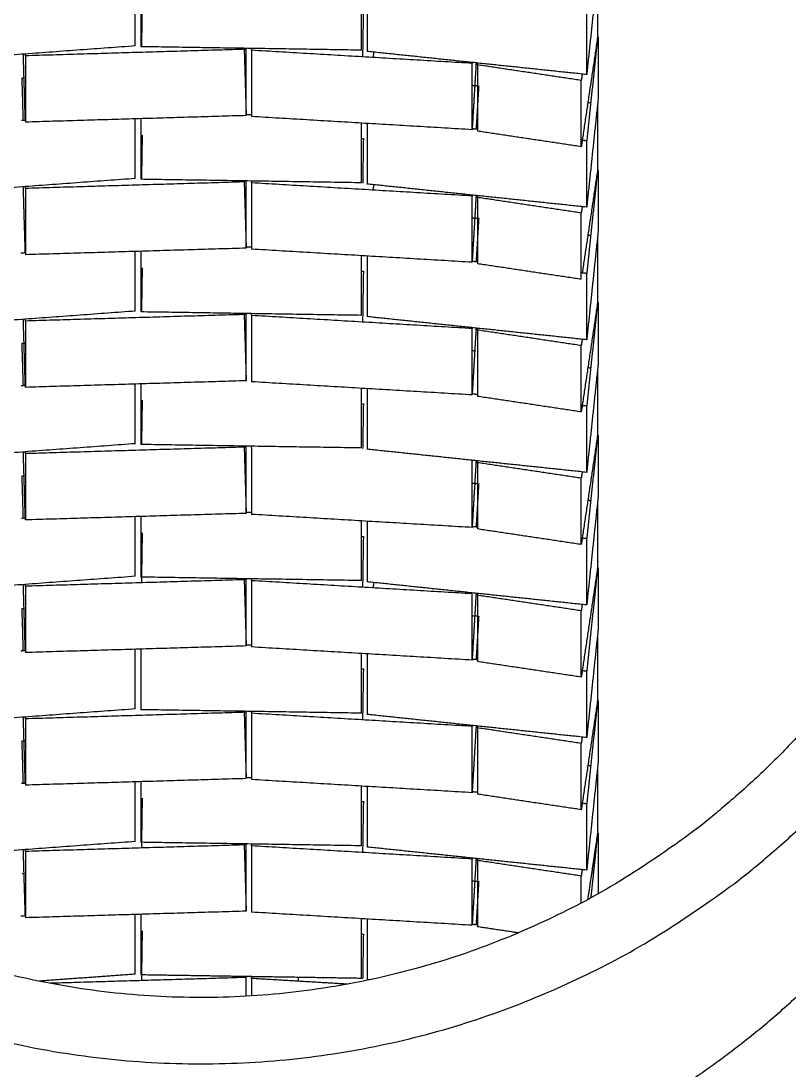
# Model space of a CAD drawing. Header units: millimetres. Extents: x 507.9 to 541, y 40.2 to 69.3.
# Drawn here: x 515.332 to 516.027, y 48.396 to 49.346 of the extents above; entities that cross this region are included whole.
import ezdxf

# ---------------------------------------------------------------- set-up
doc = ezdxf.new("R2010")
doc.units = ezdxf.units.MM
doc.layers.add('Make2D$Visible$Curves', color=7, linetype='Continuous', true_color=0x000000)

msp = doc.modelspace()

# ---------------------------------------------------------------- linework, layer by layer
at = {"layer": 'Make2D$Visible$Curves', "color": 18, "lineweight": -3, "true_color": 0x000000}
for points, weights, knots in [([(516.15775, 49.6374), (515.71776, 50.30017), (515.05499, 49.86017), (514.69947, 49.62414), (514.69947, 49.1974)], [1, 0.707106781187, 1, 0.818200206403, 0.862087884068], [0, 0, 0, 1.249604, 1.249604, 2.025237, 2.025237, 2.025237]), ([(514.75947, 49.1974), (514.75947, 49.59196), (515.08818, 49.81018), (515.70095, 50.21699), (516.10777, 49.60422)], [0.862087884068, 0.818200206403, 1, 0.707106781187, 1], [-2.025237, -2.025237, -2.025237, -1.249604, -1.249604, 0, 0, 0]), ([(514.69947, 49.19685), (514.69963, 48.95712), (514.83222, 48.7574), (515.27222, 48.09464), (515.93499, 48.53464), (516.29051, 48.77066), (516.29051, 49.1974)], [0.862148043137, 0.889030957083, 1, 0.707106781187, 1, 0.818200206403, 0.862087884068], [2.025767, 2.025767, 2.025767, 2.499207, 2.499207, 3.748811, 3.748811, 4.524444, 4.524444, 4.524444]), ([(516.23051, 49.1974), (516.23051, 48.80285), (515.9018, 48.58462), (515.28902, 48.17781), (514.88221, 48.79059), (514.75947, 48.97548), (514.75947, 49.1974)], [0.862087884068, 0.818200206403, 1, 0.707106781187, 1, 0.888906574783, 0.862087884068], [-4.524444, -4.524444, -4.524444, -3.748811, -3.748811, -2.499207, -2.499207, -2.025237, -2.025237, -2.025237]), ([(515.64051, 48.2653), (515.79991, 48.29496), (515.93499, 48.38464), (515.99846, 48.42678), (516.05279, 48.4802)], [0.885686949192, 0.922152593977, 1, 0.961841708126, 0.933625983339], [3.4166814, 3.4166814, 3.4166814, 3.7488106, 3.7488106, 3.9116096, 3.9116096, 3.9116096])]:
    msp.add_rational_spline(points, weights, degree=2, knots=knots, dxfattribs=at)
for points in [[(515.85475, 49.39657), (515.84951, 49.34684), (515.84428, 49.29712)], [(515.85413, 49.39072), (515.85413, 49.36072), (515.85413, 49.33072)], [(515.43555, 49.32303), (515.43555, 49.35002), (515.43555, 49.37701)], [(515.44052, 49.37688), (515.44052, 49.34961), (515.44052, 49.32234)], [(515.64049, 49.31918), (515.64049, 49.34618), (515.64049, 49.37317)], [(515.64538, 49.37288), (515.64538, 49.34547), (515.64538, 49.31806)], [(515.44147, 49.3228), (515.44178, 49.34256), (515.4421, 49.36233)], [(515.64207, 49.35917), (515.64171, 49.33615), (515.64134, 49.31312)], [(515.84428, 49.29712), (515.84428, 49.32712), (515.84428, 49.35712)], [(515.85413, 49.33072), (515.84673, 49.28127), (515.83933, 49.23182)], [(515.85418, 49.33116), (515.84923, 49.28414), (515.84428, 49.23712)], [(515.85429, 49.33661), (515.85452, 49.33659), (515.85475, 49.33657)], [(515.85475, 49.33115), (515.85475, 49.30386), (515.85475, 49.27657)], [(515.43555, 49.32303), (515.33582, 49.3157), (515.23609, 49.30837)], [(515.53577, 49.31999), (515.43591, 49.31703), (515.33605, 49.31406)], [(515.64049, 49.31918), (515.54051, 49.32076), (515.44052, 49.32234)], [(515.53418, 49.31995), (515.53506, 49.29039), (515.53594, 49.26083)], [(515.53594, 49.32083), (515.53595, 49.32042), (515.53596, 49.32)], [(515.53596, 49.26), (515.53596, 49.29), (515.53596, 49.32)], [(515.54089, 49.3191), (515.54095, 49.32008), (515.54101, 49.32107)], [(515.54089, 49.3191), (515.54089, 49.2891), (515.54089, 49.2591)], [(515.74054, 49.30722), (515.64071, 49.31316), (515.54089, 49.3191)], [(515.336, 49.25571), (515.33511, 49.28564), (515.33422, 49.31558)], [(515.33605, 49.31406), (515.33603, 49.3146), (515.33602, 49.31514)], [(515.33605, 49.31406), (515.33605, 49.28406), (515.33605, 49.25406)], [(515.84428, 49.29712), (515.74483, 49.30759), (515.64538, 49.31806)], [(515.65111, 49.31254), (515.65137, 49.31497), (515.65163, 49.3174)], [(515.7406, 49.30828), (515.74057, 49.30775), (515.74054, 49.30722)], [(515.74415, 49.30792), (515.74234, 49.27757), (515.74054, 49.24722)], [(515.74054, 49.24722), (515.74054, 49.27722), (515.74054, 49.30722)], [(515.74537, 49.30589), (515.7455, 49.30677), (515.74563, 49.30766)], [(515.74537, 49.30589), (515.74537, 49.27589), (515.74537, 49.24589)], [(515.83933, 49.29182), (515.79235, 49.29885), (515.74537, 49.30589)], [(515.33308, 49.29401), (515.33399, 49.29404), (515.33491, 49.29407)], [(515.33421, 49.25574), (515.33365, 49.27488), (515.33308, 49.29401)], [(515.84019, 49.29755), (515.83976, 49.29468), (515.83933, 49.29182)], [(515.83933, 49.23182), (515.83933, 49.26182), (515.83933, 49.29182)], [(515.74054, 49.2874), (515.74309, 49.28725), (515.74565, 49.28709)], [(515.74647, 49.28705), (515.7453, 49.26735), (515.74413, 49.24766)], [(515.85475, 49.27657), (515.84951, 49.22684), (515.84428, 49.17712)], [(515.84535, 49.27204), (515.84667, 49.27184), (515.848, 49.27164)], [(515.85413, 49.27072), (515.85413, 49.24072), (515.85413, 49.21072)], [(515.33605, 49.25571), (515.33426, 49.25558), (515.33247, 49.25545)], [(515.53596, 49.26), (515.436, 49.25703), (515.33605, 49.25406)], [(515.43555, 49.20303), (515.43555, 49.22974), (515.43555, 49.25645)], [(515.44052, 49.25716), (515.44052, 49.22975), (515.44052, 49.20234)], [(515.54125, 49.26075), (515.53851, 49.26079), (515.53577, 49.26084)], [(515.74054, 49.24722), (515.64071, 49.25316), (515.54089, 49.2591)], [(515.64049, 49.19918), (515.64049, 49.22618), (515.64049, 49.25317)], [(515.64538, 49.25301), (515.64538, 49.22554), (515.64538, 49.19806)], [(515.74573, 49.24749), (515.74327, 49.24775), (515.74081, 49.24801)], [(515.83933, 49.23182), (515.79235, 49.23885), (515.74537, 49.24589)], [(515.44146, 49.20218), (515.44178, 49.22225), (515.4421, 49.24233)], [(515.64049, 49.2392), (515.64128, 49.23918), (515.64207, 49.23917)], [(515.64207, 49.23917), (515.64175, 49.21906), (515.64144, 49.19896)], [(515.84428, 49.23712), (515.84192, 49.23736), (515.83956, 49.23761)], [(515.84428, 49.17712), (515.84428, 49.20712), (515.84428, 49.23712)], [(515.85413, 49.21072), (515.84717, 49.1642), (515.84021, 49.11767)], [(515.85414, 49.21079), (515.84921, 49.16395), (515.84428, 49.11712)], [(515.85475, 49.21072), (515.85475, 49.18364), (515.85475, 49.15657)], [(515.43555, 49.20303), (515.33582, 49.1957), (515.23609, 49.18837)], [(515.336, 49.1356), (515.33511, 49.16559), (515.33422, 49.19558)], [(515.33605, 49.19406), (515.33602, 49.19488), (515.336, 49.19571)], [(515.53596, 49.2), (515.436, 49.19703), (515.33605, 49.19406)], [(515.64049, 49.19918), (515.54051, 49.20076), (515.44052, 49.20234)], [(515.53418, 49.19995), (515.53507, 49.16997), (515.53596, 49.14)], [(515.53596, 49.14), (515.53596, 49.17), (515.53596, 49.2)], [(515.54089, 49.1991), (515.54094, 49.19993), (515.54099, 49.20075)], [(515.54089, 49.1991), (515.54089, 49.1691), (515.54089, 49.1391)], [(515.74054, 49.18722), (515.64071, 49.19316), (515.54089, 49.1991)], [(515.84428, 49.17712), (515.74483, 49.18759), (515.64538, 49.19806)], [(515.65115, 49.19291), (515.65137, 49.19498), (515.65159, 49.19705)], [(515.33605, 49.19406), (515.33605, 49.16406), (515.33605, 49.13406)], [(515.74058, 49.18803), (515.74056, 49.18763), (515.74054, 49.18722)], [(515.74413, 49.18766), (515.74233, 49.15744), (515.74054, 49.12722)], [(515.74054, 49.12722), (515.74054, 49.15722), (515.74054, 49.18722)], [(515.74537, 49.18589), (515.74549, 49.1867), (515.74561, 49.18751)], [(515.74537, 49.18589), (515.74537, 49.15589), (515.74537, 49.12589)], [(515.83933, 49.17182), (515.79235, 49.17885), (515.74537, 49.18589)], [(515.84019, 49.17755), (515.83976, 49.17468), (515.83933, 49.17182)], [(515.74054, 49.1674), (515.74351, 49.16722), (515.74647, 49.16705)], [(515.74647, 49.16705), (515.7453, 49.14735), (515.74413, 49.12766)], [(515.83933, 49.11182), (515.83933, 49.14182), (515.83933, 49.17182)], [(515.85475, 49.15657), (515.84951, 49.10684), (515.84428, 49.05712)], [(515.84579, 49.15197), (515.84685, 49.15181), (515.84791, 49.15165)], [(515.85413, 49.15072), (515.85413, 49.12072), (515.85413, 49.09072)], [(515.53596, 49.14), (515.436, 49.13703), (515.33605, 49.13406)], [(515.54089, 49.14076), (515.53843, 49.14079), (515.53597, 49.14083)], [(515.74054, 49.12722), (515.64071, 49.13316), (515.54089, 49.1391)], [(515.336, 49.13571), (515.33403, 49.13557), (515.33207, 49.13542)], [(515.43555, 49.08303), (515.43555, 49.11002), (515.43555, 49.13701)], [(515.44052, 49.13737), (515.44052, 49.10985), (515.44052, 49.08234)], [(515.64049, 49.07918), (515.64049, 49.10618), (515.64049, 49.13317)], [(515.64538, 49.13288), (515.64538, 49.10547), (515.64538, 49.07806)], [(515.44147, 49.08265), (515.44178, 49.10249), (515.4421, 49.12233)], [(515.74543, 49.12752), (515.74298, 49.12778), (515.74054, 49.12804)], [(515.83933, 49.11182), (515.79235, 49.11885), (515.74537, 49.12589)], [(515.6407, 49.11919), (515.64138, 49.11918), (515.64207, 49.11917)], [(515.64207, 49.11917), (515.64171, 49.09632), (515.64135, 49.07347)], [(515.84428, 49.11712), (515.8418, 49.11738), (515.83933, 49.11764)], [(515.84428, 49.05712), (515.84428, 49.08712), (515.84428, 49.11712)], [(515.85417, 49.09107), (515.84922, 49.04409), (515.84428, 48.99712)], [(515.85416, 49.09663), (515.85446, 49.0966), (515.85475, 49.09657)], [(515.85475, 49.09093), (515.85475, 49.06375), (515.85475, 49.03657)], [(515.43555, 49.08303), (515.33582, 49.0757), (515.23609, 49.06837)], [(515.64049, 49.07918), (515.54051, 49.08076), (515.44052, 49.08234)], [(515.85413, 49.09072), (515.84673, 49.04127), (515.83933, 48.99182)], [(515.33605, 49.01406), (515.33513, 49.04482), (515.33422, 49.07558)], [(515.33605, 49.07406), (515.33602, 49.0749), (515.336, 49.07574)], [(515.53596, 49.08), (515.436, 49.07703), (515.33605, 49.07406)], [(515.33605, 49.07406), (515.33605, 49.04406), (515.33605, 49.01406)], [(515.53418, 49.07995), (515.53507, 49.04997), (515.53596, 49.02)], [(515.53594, 49.08083), (515.53595, 49.08042), (515.53596, 49.08)], [(515.53596, 49.02), (515.53596, 49.05), (515.53596, 49.08)], [(515.54089, 49.0791), (515.54095, 49.08006), (515.541, 49.08103)], [(515.74054, 49.06722), (515.64071, 49.07316), (515.54089, 49.0791)], [(515.54089, 49.0791), (515.54089, 49.0491), (515.54089, 49.0191)], [(515.84428, 49.05712), (515.74483, 49.06759), (515.64538, 49.07806)], [(515.7406, 49.06824), (515.74057, 49.06773), (515.74054, 49.06722)], [(515.74054, 49.00814), (515.74054, 49.03768), (515.74054, 49.06722)], [(515.74414, 49.06787), (515.74237, 49.03801), (515.74059, 49.00814)], [(515.74537, 49.06589), (515.74549, 49.0667), (515.74561, 49.06751)], [(515.74537, 49.06589), (515.74537, 49.03589), (515.74537, 49.00589)], [(515.83933, 49.05182), (515.79235, 49.05885), (515.74537, 49.06589)], [(515.33308, 49.05401), (515.33464, 49.05406), (515.3362, 49.05411)], [(515.33422, 49.01569), (515.33365, 49.03485), (515.33308, 49.05401)], [(515.84019, 49.05755), (515.83976, 49.05468), (515.83933, 49.05182)], [(515.74071, 49.04739), (515.74188, 49.04732), (515.74306, 49.04725)], [(515.83933, 48.99182), (515.83933, 49.02182), (515.83933, 49.05182)], [(515.85475, 49.03657), (515.84951, 48.98684), (515.84428, 48.93712)], [(515.84551, 49.03201), (515.84674, 49.03183), (515.84797, 49.03164)], [(515.85413, 49.03072), (515.85413, 49.00072), (515.85413, 48.97072)], [(515.33624, 49.01573), (515.33422, 49.01558), (515.3322, 49.01543)], [(515.53596, 49.02), (515.436, 49.01703), (515.33605, 49.01406)], [(515.43555, 48.96303), (515.43555, 48.9901), (515.43555, 49.01718)], [(515.44052, 49.01716), (515.44052, 48.98975), (515.44052, 48.96234)], [(515.74054, 49.00722), (515.64071, 49.01316), (515.54089, 49.0191)], [(515.64049, 48.95918), (515.64049, 48.98634), (515.64049, 49.0135)], [(515.64538, 49.01251), (515.64538, 48.98528), (515.64538, 48.95806)], [(515.74561, 49.0075), (515.74315, 49.00776), (515.74069, 49.00802)], [(515.83933, 48.99182), (515.79235, 48.99885), (515.74537, 49.00589)], [(515.44147, 48.96272), (515.44178, 48.98252), (515.4421, 49.00233)], [(515.64054, 48.9992), (515.6413, 48.99918), (515.64207, 48.99917)], [(515.64207, 48.99917), (515.64175, 48.979), (515.64143, 48.95882)], [(515.84428, 48.99712), (515.84186, 48.99737), (515.83944, 48.99762)], [(515.84428, 48.93712), (515.84428, 48.96712), (515.84428, 48.99712)], [(515.85413, 48.97072), (515.84673, 48.92127), (515.83933, 48.87182)], [(515.85414, 48.97075), (515.84921, 48.92393), (515.84428, 48.87712)], [(515.85475, 48.97072), (515.85475, 48.94364), (515.85475, 48.91657)], [(515.43555, 48.96303), (515.33582, 48.9557), (515.23609, 48.94837)], [(515.53596, 48.96), (515.436, 48.95703), (515.33605, 48.95406)], [(515.64049, 48.95918), (515.54051, 48.96076), (515.44052, 48.96234)], [(515.53418, 48.95995), (515.53507, 48.92997), (515.53596, 48.9)], [(515.53596, 48.9), (515.53596, 48.93), (515.53596, 48.96)], [(515.54089, 48.9591), (515.54094, 48.95993), (515.54099, 48.96075)], [(515.54089, 48.9591), (515.54089, 48.9291), (515.54089, 48.8991)], [(515.84428, 48.93712), (515.74483, 48.94759), (515.64538, 48.95806)], [(515.33605, 48.89406), (515.33513, 48.92482), (515.33422, 48.95558)], [(515.33605, 48.95406), (515.33602, 48.95488), (515.336, 48.95571)], [(515.33605, 48.95406), (515.33605, 48.92406), (515.33605, 48.89406)], [(515.74061, 48.94839), (515.74057, 48.94781), (515.74054, 48.94722)], [(515.74415, 48.94803), (515.74234, 48.91763), (515.74054, 48.88722)], [(515.74054, 48.88722), (515.74054, 48.91722), (515.74054, 48.94722)], [(515.74537, 48.94589), (515.74549, 48.9467), (515.74561, 48.94751)], [(515.74537, 48.94589), (515.74537, 48.91589), (515.74537, 48.88589)], [(515.83933, 48.93182), (515.79235, 48.93885), (515.74537, 48.94589)], [(515.33308, 48.93401), (515.33412, 48.93404), (515.33515, 48.93407)], [(515.33422, 48.89558), (515.33365, 48.9148), (515.33308, 48.93401)], [(515.84019, 48.93755), (515.83976, 48.93468), (515.83933, 48.93182)], [(515.83933, 48.87182), (515.83933, 48.90182), (515.83933, 48.93182)], [(515.74054, 48.9274), (515.74322, 48.92724), (515.7459, 48.92708)], [(515.74647, 48.92705), (515.7453, 48.90735), (515.74413, 48.88766)], [(515.85475, 48.91657), (515.84951, 48.86684), (515.84428, 48.81712)], [(515.84535, 48.91204), (515.84681, 48.91182), (515.84826, 48.9116)], [(515.85413, 48.91072), (515.85413, 48.88072), (515.85413, 48.85072)], [(515.3365, 48.89575), (515.33457, 48.89561), (515.33264, 48.89546)], [(515.53596, 48.9), (515.436, 48.89703), (515.33605, 48.89406)], [(515.43555, 48.84303), (515.43555, 48.87002), (515.43555, 48.89701)], [(515.44052, 48.89732), (515.44052, 48.86983), (515.44052, 48.84234)], [(515.54093, 48.90076), (515.53845, 48.90079), (515.53597, 48.90083)], [(515.74054, 48.88722), (515.64071, 48.89316), (515.54089, 48.8991)], [(515.64049, 48.83918), (515.64049, 48.86618), (515.64049, 48.89317)], [(515.64538, 48.89288), (515.64538, 48.86547), (515.64538, 48.83806)], [(515.44138, 48.83719), (515.44174, 48.85976), (515.4421, 48.88233)], [(515.74537, 48.88753), (515.74295, 48.88778), (515.74054, 48.88804)], [(515.83933, 48.87182), (515.79235, 48.87885), (515.74537, 48.88589)], [(515.64049, 48.8792), (515.64128, 48.87918), (515.64207, 48.87917)], [(515.64207, 48.87917), (515.64171, 48.8563), (515.64135, 48.83342)], [(515.84428, 48.87712), (515.8418, 48.87738), (515.83933, 48.87764)], [(515.84428, 48.81712), (515.84428, 48.84712), (515.84428, 48.87712)], [(515.85414, 48.85663), (515.85444, 48.8566), (515.85475, 48.85657)], [(515.85413, 48.85072), (515.84673, 48.80127), (515.83933, 48.75182)], [(515.85415, 48.85088), (515.84921, 48.804), (515.84428, 48.75712)], [(515.85475, 48.85083), (515.85475, 48.8237), (515.85475, 48.79657)], [(515.43555, 48.84303), (515.33582, 48.8357), (515.23609, 48.82837)], [(515.336, 48.77565), (515.33511, 48.80561), (515.33422, 48.83558)], [(515.33605, 48.83406), (515.33602, 48.83498), (515.33599, 48.83591)], [(515.53596, 48.84), (515.436, 48.83703), (515.33605, 48.83406)], [(515.64049, 48.83918), (515.54051, 48.84076), (515.44052, 48.84234)], [(515.53418, 48.83995), (515.53507, 48.80997), (515.53596, 48.78)], [(515.53594, 48.84083), (515.53595, 48.84042), (515.53596, 48.84)], [(515.53596, 48.78), (515.53596, 48.81), (515.53596, 48.84)], [(515.54089, 48.8391), (515.54094, 48.83993), (515.54099, 48.84075)], [(515.54089, 48.8391), (515.54089, 48.8091), (515.54089, 48.7791)], [(515.74054, 48.82722), (515.64071, 48.83316), (515.54089, 48.8391)], [(515.84428, 48.81712), (515.74483, 48.82759), (515.64538, 48.83806)], [(515.65111, 48.83254), (515.65137, 48.83497), (515.65163, 48.8374)], [(515.33605, 48.83406), (515.33605, 48.80406), (515.33605, 48.77406)], [(515.74413, 48.82766), (515.74233, 48.79744), (515.74054, 48.76722)], [(515.74054, 48.76722), (515.74054, 48.79722), (515.74054, 48.82722)], [(515.74537, 48.82589), (515.74549, 48.8267), (515.74561, 48.82751)], [(515.74537, 48.82589), (515.74537, 48.79589), (515.74537, 48.76589)], [(515.83933, 48.81182), (515.79235, 48.81885), (515.74537, 48.82589)], [(515.84021, 48.8177), (515.83977, 48.81476), (515.83933, 48.81182)], [(515.33308, 48.81401), (515.33397, 48.81404), (515.33487, 48.81407)], [(515.33422, 48.77564), (515.33365, 48.79483), (515.33308, 48.81401)], [(515.74054, 48.8074), (515.74307, 48.80725), (515.7456, 48.8071)], [(515.74647, 48.80705), (515.7453, 48.78735), (515.74413, 48.76766)], [(515.83933, 48.75182), (515.83933, 48.78182), (515.83933, 48.81182)], [(515.85475, 48.79657), (515.84951, 48.74684), (515.84428, 48.69712)], [(515.85413, 48.79072), (515.85413, 48.76072), (515.85413, 48.73072)], [(515.53596, 48.78), (515.436, 48.77703), (515.33605, 48.77406)], [(515.54089, 48.78076), (515.53868, 48.78079), (515.53647, 48.78083)], [(515.74054, 48.76722), (515.64071, 48.77316), (515.54089, 48.7791)], [(515.33642, 48.77574), (515.33426, 48.77558), (515.33209, 48.77542)], [(515.43555, 48.72303), (515.43555, 48.75002), (515.43555, 48.77701)], [(515.44052, 48.77716), (515.44052, 48.74975), (515.44052, 48.72234)], [(515.64049, 48.71918), (515.64049, 48.74632), (515.64049, 48.77345)], [(515.64538, 48.77292), (515.64538, 48.74549), (515.64538, 48.71806)], [(515.64049, 48.7592), (515.64128, 48.75918), (515.64207, 48.75917)], [(515.64207, 48.75917), (515.64171, 48.73615), (515.64134, 48.71312)], [(515.74559, 48.76751), (515.74332, 48.76775), (515.74105, 48.76799)], [(515.83933, 48.75182), (515.79235, 48.75885), (515.74537, 48.76589)], [(515.84428, 48.75712), (515.84185, 48.75737), (515.83942, 48.75763)], [(515.84428, 48.69712), (515.84428, 48.72712), (515.84428, 48.75712)], [(515.85413, 48.73072), (515.84673, 48.68127), (515.83933, 48.63182)], [(515.85412, 48.73061), (515.8492, 48.68386), (515.84428, 48.63712)], [(515.85442, 48.7366), (515.85459, 48.73658), (515.85475, 48.73657)], [(515.85475, 48.73072), (515.85475, 48.70364), (515.85475, 48.67657)], [(515.43555, 48.72303), (515.33582, 48.7157), (515.23609, 48.70837)], [(515.64049, 48.71918), (515.54051, 48.72076), (515.44052, 48.72234)], [(515.53593, 48.72098), (515.53595, 48.72049), (515.53596, 48.72)], [(515.54089, 48.7191), (515.54094, 48.71993), (515.54099, 48.72075)], [(515.33599, 48.65616), (515.3351, 48.68587), (515.33422, 48.71558)], [(515.33605, 48.71406), (515.33602, 48.71488), (515.336, 48.71571)], [(515.53563, 48.71999), (515.43584, 48.71702), (515.33605, 48.71406)], [(515.33605, 48.71406), (515.33605, 48.68406), (515.33605, 48.65406)], [(515.53418, 48.71995), (515.53506, 48.69025), (515.53594, 48.66056)], [(515.53596, 48.66114), (515.53596, 48.69057), (515.53596, 48.72)], [(515.54089, 48.7191), (515.54089, 48.6891), (515.54089, 48.6591)], [(515.74054, 48.70722), (515.64071, 48.71316), (515.54089, 48.7191)], [(515.84428, 48.69712), (515.74483, 48.70759), (515.64538, 48.71806)], [(515.74058, 48.70803), (515.74056, 48.70763), (515.74054, 48.70722)], [(515.74413, 48.70766), (515.74233, 48.67744), (515.74054, 48.64722)], [(515.74054, 48.64815), (515.74054, 48.67768), (515.74054, 48.70722)], [(515.74537, 48.70589), (515.74552, 48.70694), (515.74568, 48.70799)], [(515.74537, 48.70589), (515.74537, 48.67589), (515.74537, 48.64589)], [(515.83933, 48.69182), (515.79235, 48.69885), (515.74537, 48.70589)], [(515.33308, 48.69401), (515.33456, 48.69406), (515.33605, 48.6941)], [(515.33422, 48.65558), (515.33365, 48.6748), (515.33308, 48.69401)], [(515.84019, 48.69755), (515.83976, 48.69468), (515.83933, 48.69182)], [(515.83933, 48.63182), (515.83933, 48.66182), (515.83933, 48.69182)], [(515.85475, 48.67657), (515.84951, 48.62684), (515.84428, 48.57712)], [(515.84543, 48.67203), (515.84683, 48.67181), (515.84824, 48.6716)], [(515.85413, 48.67072), (515.85413, 48.64072), (515.85413, 48.61072)], [(515.33554, 48.65568), (515.33399, 48.65556), (515.33244, 48.65545)], [(515.53596, 48.66), (515.436, 48.65703), (515.33605, 48.65406)], [(515.43555, 48.60303), (515.43555, 48.63002), (515.43555, 48.65701)], [(515.44052, 48.65716), (515.44052, 48.62975), (515.44052, 48.60234)], [(515.54091, 48.66076), (515.5385, 48.66079), (515.53609, 48.66083)], [(515.74054, 48.64722), (515.64071, 48.65316), (515.54089, 48.6591)], [(515.64049, 48.59918), (515.64049, 48.62618), (515.64049, 48.65317)], [(515.64538, 48.65288), (515.64538, 48.62547), (515.64538, 48.59806)], [(515.74587, 48.64748), (515.74333, 48.64775), (515.74079, 48.64801)], [(515.83933, 48.63182), (515.79235, 48.63885), (515.74537, 48.64589)], [(515.44138, 48.59719), (515.44174, 48.61976), (515.4421, 48.64233)], [(515.64063, 48.63919), (515.64135, 48.63918), (515.64207, 48.63917)], [(515.64207, 48.63917), (515.64171, 48.61627), (515.64135, 48.59338)], [(515.84428, 48.63712), (515.8418, 48.63738), (515.83933, 48.63764)], [(515.84428, 48.57712), (515.84428, 48.60712), (515.84428, 48.63712)], [(515.85413, 48.61072), (515.84964, 48.58071), (515.84515, 48.55069)], [(515.85413, 48.61069), (515.85105, 48.5814), (515.84796, 48.55211)], [(515.85475, 48.6107), (515.85475, 48.58363), (515.85475, 48.55657)], [(515.43555, 48.60303), (515.33582, 48.5957), (515.23609, 48.58837)], [(515.53596, 48.6), (515.436, 48.59703), (515.33605, 48.59406)], [(515.64049, 48.59918), (515.54051, 48.60076), (515.44052, 48.60234)], [(515.53418, 48.59995), (515.53507, 48.56997), (515.53596, 48.54)], [(515.53594, 48.60083), (515.53595, 48.60042), (515.53596, 48.6)], [(515.53596, 48.54), (515.53596, 48.57), (515.53596, 48.6)], [(515.54089, 48.5991), (515.54094, 48.59993), (515.54099, 48.60075)], [(515.74038, 48.58723), (515.64064, 48.59316), (515.54089, 48.5991)], [(515.54089, 48.5991), (515.54089, 48.5691), (515.54089, 48.5391)], [(515.84428, 48.57712), (515.74483, 48.58759), (515.64538, 48.59806)], [(515.336, 48.53565), (515.33511, 48.56561), (515.33422, 48.59558)], [(515.33605, 48.59406), (515.33602, 48.59496), (515.33599, 48.59586)], [(515.33605, 48.59406), (515.33605, 48.56406), (515.33605, 48.53406)], [(515.74058, 48.58803), (515.74056, 48.58763), (515.74054, 48.58722)], [(515.74054, 48.52722), (515.74054, 48.55722), (515.74054, 48.58722)], [(515.74413, 48.58766), (515.74236, 48.55785), (515.74058, 48.52803)], [(515.74537, 48.58589), (515.74549, 48.5867), (515.74561, 48.58751)], [(515.74537, 48.58589), (515.74537, 48.55589), (515.74537, 48.52589)], [(515.83933, 48.57182), (515.79235, 48.57885), (515.74537, 48.58589)], [(515.33308, 48.57401), (515.33424, 48.57405), (515.33539, 48.57408)], [(515.84021, 48.57766), (515.83977, 48.57474), (515.83933, 48.57182)], [(515.83933, 48.54746), (515.83933, 48.55964), (515.83933, 48.57182)], [(515.74085, 48.56738), (515.74295, 48.56725), (515.74504, 48.56713)], [(515.74647, 48.56705), (515.7453, 48.54735), (515.74413, 48.52766)], [(515.85475, 48.55657), (515.85471, 48.55624), (515.85468, 48.55591)], [(515.336, 48.53571), (515.33403, 48.53557), (515.33207, 48.53542)], [(515.53596, 48.54), (515.436, 48.53703), (515.33605, 48.53406)], [(515.43555, 48.48303), (515.43555, 48.51002), (515.43555, 48.53701)], [(515.44052, 48.53716), (515.44052, 48.50975), (515.44052, 48.48234)], [(515.74054, 48.52722), (515.64071, 48.53316), (515.54089, 48.5391)], [(515.64049, 48.47918), (515.64049, 48.50629), (515.64049, 48.53341)], [(515.64538, 48.53288), (515.64538, 48.50547), (515.64538, 48.47806)], [(515.44138, 48.47723), (515.44174, 48.49978), (515.4421, 48.52233)], [(515.74556, 48.52751), (515.74306, 48.52777), (515.74055, 48.52804)], [(515.78285, 48.52028), (515.76411, 48.52308), (515.74537, 48.52589)], [(515.64064, 48.51919), (515.64136, 48.51918), (515.64207, 48.51917)], [(515.64207, 48.51917), (515.64175, 48.49898), (515.64143, 48.47879)], [(515.43555, 48.48303), (515.39203, 48.47983), (515.3485, 48.47663)], [(515.53596, 48.48), (515.44715, 48.47736), (515.35834, 48.47472)], [(515.54065, 48.48076), (515.49058, 48.48155), (515.44052, 48.48234)], [(515.53593, 48.48099), (515.53595, 48.4805), (515.53596, 48.48)], [(515.53596, 48.46324), (515.53596, 48.47162), (515.53596, 48.48)], [(515.54089, 48.4791), (515.54094, 48.47993), (515.54099, 48.48075)], [(515.62805, 48.47391), (515.58447, 48.47651), (515.54089, 48.4791)], [(515.54089, 48.4791), (515.54089, 48.47121), (515.54089, 48.46331)], [(515.64049, 48.47918), (515.5908, 48.47997), (515.5411, 48.48075)], [(515.58315, 48.48009), (515.58315, 48.47842), (515.58315, 48.47676)], [(515.64751, 48.47784), (515.64644, 48.47795), (515.64538, 48.47806)], [(515.43315, 48.46448), (515.43315, 48.46474), (515.43315, 48.465)]]:
    msp.add_open_spline(points, degree=2, dxfattribs=at)
msp.add_rational_spline([(514.93579, 48.48158), (515.15377, 48.26616), (515.45994, 48.25265)], [0.92961430165, 0.833734608951, 0.858717463707], degree=2, dxfattribs=at)

doc.saveas('drawing.dxf')
